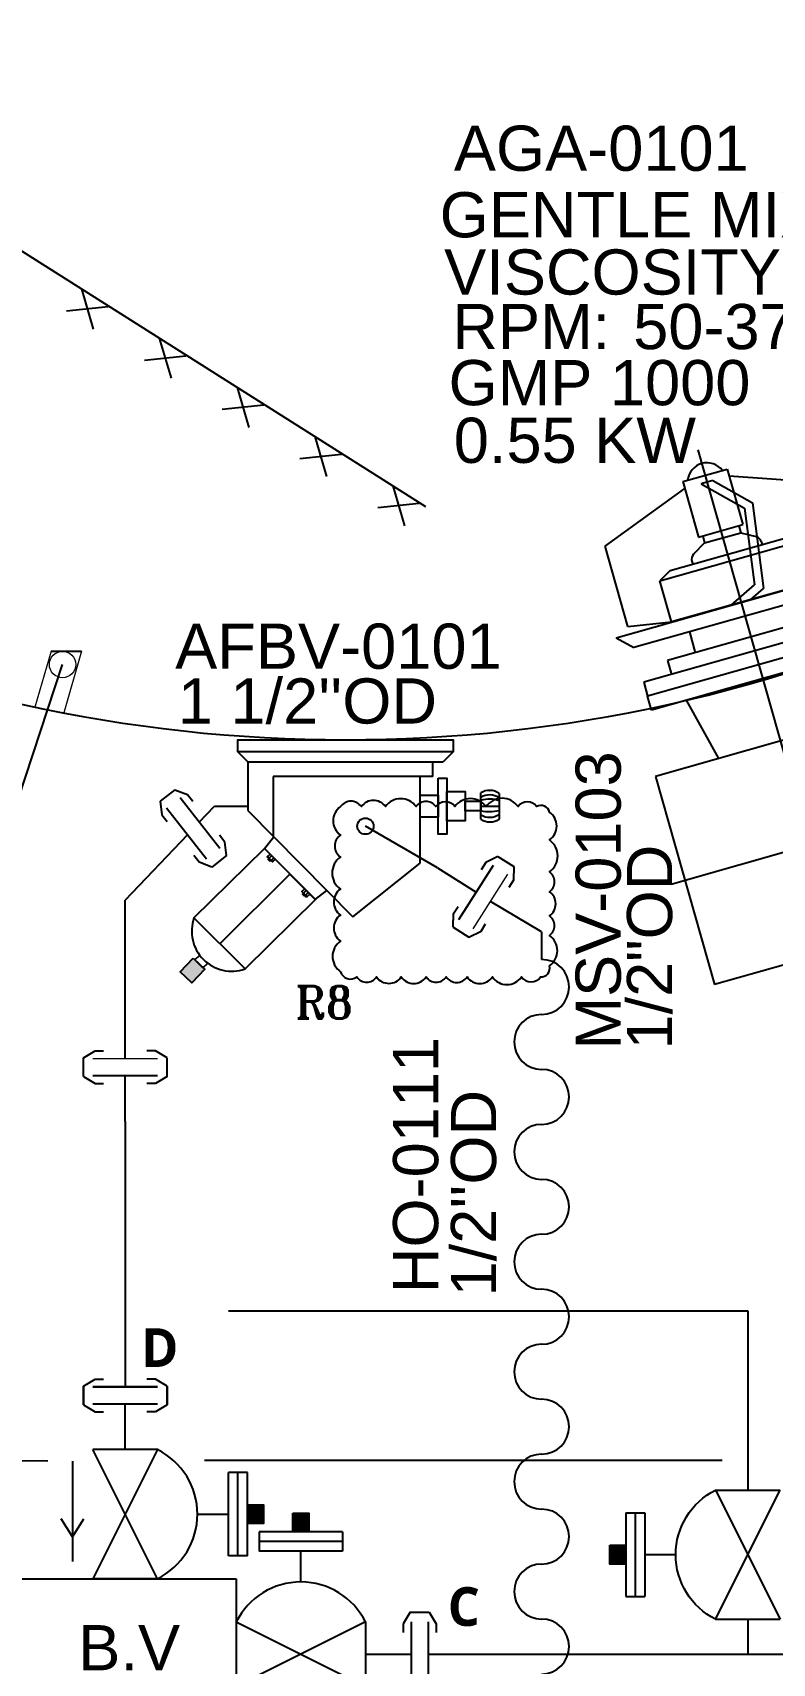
# Model space of a CAD drawing. Header units: millimetres. Extents: x -6754 to 5895, y -4820 to 1016.
# Drawn here: x -3440.3 to -3383, y -1873.5 to -1747.2 of the extents above; entities that cross this region are included whole.
import ezdxf

# ---------------------------------------------------------------- set-up
doc = ezdxf.new("R2010")
doc.units = ezdxf.units.MM
doc.layers.get('0').update_dxf_attribs({"linetype": 'CONTINUOUS'})
for name, color, linetype in [('can_move', 7, 'CONTINUOUS'), ('P---AGITD------', 7, 'CONTINUOUS'), ('P---AGITD-TEXT-18-25', 3, 'CONTINUOUS'), ('P---AGITD-TEXT-25-35', 2, 'CONTINUOUS'), ('P---PHOSD-TEXT-25-35', 2, 'CONTINUOUS'), ('P---PLINB-CHWS01', 7, 'CONTINUOUS'), ('P---PLINB-CIPS038', 7, 'CONTINUOUS'), ('P---PLINB-CIPS040', 7, 'CONTINUOUS'), ('P---PLINB-DRH024', 7, 'CONTINUOUS'), ('P---PLINB-P234', 7, 'CONTINUOUS'), ('P---PLINB-PRO009', 7, 'CONTINUOUS'), ('P---PVL3D-TEXT-25-35', 2, 'CONTINUOUS'), ('P---PVL4D-TEXT-25-35', 2, 'CONTINUOUS'), ('P---PVLSD-TEXT-25-35', 2, 'CONTINUOUS'), ('P---TANKB-V01', 7, 'CONTINUOUS'), ('VALVE', 6, 'CONTINUOUS'), ('VESSEL', 7, 'CONTINUOUS')]:
    doc.layers.add(name, color=color, linetype=linetype)
doc.styles.add('ROMANS', font='romans.shx')
doc.styles.add('ROMANT', font='romant.shx')
doc.styles.get("Standard").update_dxf_attribs({"font": 'arial.ttf'})

# ---------------------------------------------------------------- blocks, each defined once
blk = doc.blocks.new('A$C01EA5890')
for p, q in [((9.622915773883506, 59.03068301198937), (28.98321129973192, 3.200333568016958)), ((8.176645168810865, 55.40196357110608), (13.00521593153462, 57.07636750847632)), ((13.00521593153462, 57.07636750847541), (15.09822085324413, 51.04065405507436)), ((24.1428494588763, 56.1557991381851), (13.26684154674695, 56.32190332680102)), ((24.1428494588763, 56.1557991381851), (27.17331628655666, 47.41667520580359)), ((-4.354733391664922e-06, 47.7837794513307), (8.438270784026827, 54.64749938942987)), ((8.176645168810865, 55.40196357110608), (10.26965009052583, 49.36625011770275)), ((11.49274025221894, 55.7066980540958), (10.21237207855665, 55.26270466213555)), ((10.21237207855665, 55.26270466213555), (15.16045544438384, 52.86271371624844)), ((11.49274025221894, 55.7066980540958), (16.0122137864746, 53.51459764663332)), ((15.16045544438384, 52.86271371624844), (16.75728984445595, 44.43707295911054)), ((16.0122137864746, 53.51459764663332), (17.79486569512119, 44.10849731675489)), ((10.26965009052583, 49.36625011770275), (15.09822085324413, 51.04065405507436)), ((14.64554234424213, 50.88367868594514), (14.90716795945809, 50.12921450427075)), ((6.286689587270303, 44.27838715309736), (21.37597322077454, 49.51089945737976)), ((7.331834267208251, 45.48600019288597), (19.80757731039739, 49.81221478093903)), ((10.98395421474561, 48.76876130515575), (9.837466546367068, 47.44405144931989)), ((10.72232859953147, 49.52322548683196), (10.98395421474561, 48.76876130515575)), ((10.98395421474561, 48.76876130515575), (14.90716795945809, 50.12921450427075)), ((14.90716795945809, 50.12921450427075), (16.62764418144434, 49.79868198624672)), ((17.2314507013416, 49.27610964627729), (17.34202669718252, 48.9572355629839)), ((19.80757731039739, 49.81221478093903), (21.37597322076726, 49.51089945737749)), ((22.92332112534496, 45.04872716727505), (21.37597322077454, 49.51089945737976)), ((3.030462472946965, 39.044655518951), (-4.354733391664922e-06, 47.7837794513307)), ((1.798324038434657, 37.72320994127722), (28.95903457874738, 47.14173208898683)), ((27.17331628655666, 47.41667520580359), (22.92332112534132, 45.04872716727232)), ((28.95903457874738, 47.14173208898683), (27.97335744582961, 45.1095524952093)), ((70.16732328339822, 45.54199756527896), (76.20303673680246, 47.63500248699256)), ((78.92522023297538, 44.65952313555521), (88.66931372110787, 48.03848335057302)), ((94.71947338839918, 30.59130502802152), (88.66931372110787, 48.03848335057302)), ((7.331834267208251, 45.48600019288597), (6.286689587270303, 44.27838715309736)), ((9.686808884580387, 46.65985349413631), (9.797384880432219, 46.34097941084201)), ((78.64399321633573, 21.0973580789987), (70.16732328339822, 45.54199756527805)), ((85.66538380266138, 25.22254259449028), (78.23521633058044, 46.64932535406933)), ((27.97335744581142, 45.10955249520293), (3.830503632214459, 36.73753280835399)), ((7.834037491844356, 39.81621486299173), (6.286689587270303, 44.27838715309736)), ((22.92332112534496, 45.04872716727505), (7.834037491840718, 39.81621486299082)), ((14.30755070392115, 42.06103564818432), (16.75728984445595, 44.43707295911054)), ((16.44980791325906, 42.80390638208064), (17.79486569512119, 44.10849731675489)), ((46.47714797879235, 37.32695324755332), (68.65839492005034, 45.01874633484931)), ((47.00039920922245, 35.81802488420271), (69.18164615047681, 43.50981797149871)), ((68.65839492005034, 45.01874633484931), (77.1350648529824, 20.57410684856995)), ((25.74037756476901, 41.79965748932636), (7.633237204559919, 35.52064272418647)), ((21.93764399242355, 43.01654757349479), (22.72252083806779, 40.75315502846979)), ((25.74037756476537, 41.79965748932545), (26.26362879519547, 40.29072912597485)), ((47.52365043964892, 34.30909652085211), (69.70489738090328, 42.0008896081481)), ((3.030462472943327, 39.044655518951), (7.834037491844356, 39.81621486299173)), ((29.28148552188941, 41.3372315868296), (5.138631708285175, 32.96521189997884)), ((29.80473675232133, 39.828303223479), (5.66188293871528, 31.45628353662642)), ((29.28148552189487, 41.33723158683142), (29.80473675232497, 39.82830322348082)), ((30.32798798275144, 38.3193748601293), (29.80473675232497, 39.82830322348082)), ((48.04690167007902, 32.80016815750196), (70.22814861133338, 40.49196124479704)), ((30.32798798275144, 38.31937486012839), (6.185134169147204, 29.94735517327581)), ((9.86621708562052, 38.8305377300685), (10.65109393126659, 36.5671451850435)), ((40.42806062371164, 38.44102551599917), (38.61734658769092, 37.81312403948459)), ((40.42806062371164, 38.44102551599917), (50.89308523228101, 8.262458248986604)), ((42.46511391427703, 39.1474146770629), (40.95618555092733, 38.62416344663416)), ((40.95618555092733, 38.62416344663416), (51.4212101594967, 8.445596179622044)), ((42.46511391427703, 39.1474146770629), (52.93013852284457, 8.96884741005033)), ((48.57015290050549, 31.29123979415135), (70.75139984175985, 38.98303288144643)), ((1.798324038434657, 37.72320994127722), (3.830503632214459, 36.73753280835399)), ((26.55566707437902, 37.01124678406177), (27.34266158327955, 29.67745985615466)), ((38.61734658769092, 37.81312403948368), (49.08237119625846, 7.634556772472934)), ((41.02979953870636, 36.70575789814575), (39.21908550268563, 36.07785642163117)), ((40.36294684082895, 35.46028758034254), (44.88973193087804, 37.03004127162785)), ((41.5579244659184, 36.88889582878164), (43.06685282927174, 37.41214705920947)), ((46.47714797879235, 37.32695324755332), (54.95381791173349, 12.88231376127305)), ((49.0934041309356, 29.78231143080075), (71.27465107218995, 37.47410451809583)), ((7.633237204559919, 35.52064272418647), (8.156488434991843, 34.01171436083587)), ((35.23804934388863, 29.03459172877956), (39.57971619211276, 35.03788586002383)), ((42.09821445863963, 36.06202649534998), (38.77857205926557, 34.91087378840712)), ((41.65770101521957, 34.89504386212502), (39.84698697919885, 34.26714238561044)), ((40.15298440180959, 21.44187489141495), (81.95030006662091, 35.93593397427912)), ((42.18582594243526, 35.07818179276092), (43.69475430578495, 35.60143302318966)), ((45.49147084586912, 35.29477365377443), (52.92163831795369, 13.86799089419537)), ((49.61665536136206, 28.27338306744969), (71.79790230261642, 35.96517615474568)), ((50.13990659178853, 26.76445470409908), (72.32115353304653, 34.45624779139507)), ((5.138631708285175, 32.96521189997884), (5.66188293871528, 31.45628353662732)), ((42.25943993025612, 33.15977624425796), (42.78756485742633, 33.34291417490749)), ((42.25943993025612, 33.15977624425796), (49.06170592582384, 13.54370752069917)), ((44.55811883599381, 33.11170122366048), (46.06704719934351, 33.63495245408922)), ((6.185134169141747, 29.94735517327672), (5.66188293871528, 31.45628353662823)), ((34.19154688302842, 32.05244845548123), (7.030836342722978, 22.63392630777162)), ((9.95745507751053, 31.25548324934562), (13.87972164247003, 25.00891490709546)), ((34.19154688302842, 32.05244845548123), (42.04031533945636, 9.418523005221687)), ((51.29105929873549, 23.44481230472775), (73.47230623998621, 31.13660539202465)), ((51.81431052916196, 21.93588394137669), (73.99555747041632, 29.62767702867495)), ((84.9753799002678, 27.2123448130035), (94.71947338840009, 30.59130502802184)), ((52.33756175959206, 20.42695557802699), (74.51880870084642, 28.11874866532389)), ((52.86081299001853, 18.91802721467639), (75.04205993127289, 26.60982030197329)), ((47.16950129134966, 23.87499311292186), (9.446292207581791, 10.79371235221333)), ((39.65589573289981, 22.87535683659735), (45.16348425913384, 24.78522382766141)), ((53.384064220445, 17.40909885132533), (75.56531116169936, 25.10089193862268)), ((53.9073154508751, 15.90017048797472), (76.08856239212946, 23.59196357527162)), ((7.030836342722978, 22.63392630777162), (14.87960479914182, 8.575120773457456e-07)), ((39.65589573289981, 22.87535683659735), (40.65007307071392, 20.00839294623256)), ((40.65007307071392, 20.00839294623256), (46.15766159694795, 21.91825993729526)), ((54.43056668130157, 14.39124212462411), (76.61181362255593, 22.08303521192101)), ((78.64399321633937, 21.0973580789987), (84.67970666973815, 23.19036300071139)), ((54.95381791173349, 12.88231376127305), (77.1350648529824, 20.57410684856995)), ((71.70292274492567, 18.69040241904031), (74.16220352793971, 11.59843911127837)), ((50.83713360113143, 15.0045608634523), (52.3460619644793, 15.52781209388104)), ((60.38596001977385, 14.7660181908318), (62.84524080278607, 7.674054883068038)), ((49.06170592582384, 13.54370752069917), (49.58983085299406, 13.72684545134962)), ((40.99381287859978, 12.4363797319229), (48.12000159183663, 10.40979495193324)), ((50.73185976070636, 11.16470850006499), (47.41221736133593, 10.01355579312121)), ((49.66344484077308, 11.80843990286075), (47.85273080475054, 11.18053842634617)), ((48.99659214289386, 10.56296958505709), (53.52337723294477, 12.13272327634195)), ((50.19156976798513, 11.99157783349619), (51.70049813133664, 12.51482906392448)), ((62.84524080278607, 7.674054883068038), (74.16220352793971, 11.59843911127837)), ((42.04031533945636, 9.418523005221687), (14.87960479914182, 8.575120773457456e-07)), ((50.2913463172863, 9.997725866840938), (48.48063228126375, 9.369824390324538)), ((50.81947124450562, 10.18086379747547), (52.3283996078535, 10.70411502790375)), ((50.89308523228101, 8.262458248986604), (49.08237119625846, 7.634556772472934)), ((51.4212101594967, 8.445596179622044), (52.93013852284457, 8.96884741005033))]:
    blk.add_line(p, q)
for centre, radius, start, end in [((10.84947821697278, 55.49357740731284), 2.14666009980508, 40.69361208343683, 177.5564206133088), ((16.47698651966311, 49.01448403106315), 0.7985387679801061, 19.12501634842993, 79.1250163481288), ((10.44127306625887, 46.92147910935046), 0.7985387679801061, 139.1250163485554, 199.12501634843), ((56.54743155008691, 44.11526009980571), 4.391963223898103, 333.9640190957006, 244.2860136011377), ((56.54743155008691, 44.11526009980571), 3.59342445591663, 319.051451214935, 259.1985814819849), ((76.72628796723257, 46.1260741236415), 1.597077535960212, 19.12501634842993, 109.1250163481823), ((69.18164615047681, 43.50981797149871), 1.597077535960212, 19.12501634840224, 109.1250163481823), ((47.00039920922245, 35.81802488420271), 1.597077535960212, 109.1250163481823, 199.12501634843), ((84.15645543931169, 24.69929136406199), 1.597077535960212, 289.1250163481823, 19.12501634840224), ((76.61181362255593, 22.08303521192101), 1.597077535960212, 289.1250163481823, 19.12501634840224), ((54.43056668130157, 14.39124212462411), 1.597077535960212, 199.12501634843, 289.1250163481823)]:
    blk.add_arc(centre, radius, start, end)
blk = doc.blocks.new('phi_15862426439')
at = {"color": 0, "linetype": 'ByBlock', "xscale": 0.8324213095647792, "yscale": 0.8324213095647792, "zscale": 0.8324213095647792}
blk.add_blockref('A$C01EA5890', (-13.89045405559619, -32.18153277983663), dxfattribs=at)
at = {"flags": 1}
blk.add_attdef('PHI_CONNECTIONPOINT', (0, 0), '', height=0.1, rotation=180, dxfattribs=at)
blk.add_attdef('PHI_INSERTPOINT', (1.989519660128281e-12, 0), '', height=0.1, dxfattribs=at)
for tag, p in [('TAG_PRJ', (5.929753253042861, -33.83395619252792)), ('CODE', (8.253975352806435, -37.32969031159178))]:
    blk.add_attdef(tag, p, '', height=2.5)
blk = doc.blocks.new('rgyjryjyfrjfhjgfgj')
at = {"color": 0, "linetype": 'ByBlock'}
for p, q in [((716.4844576946442, 396.8695095443074), (717.3888636432375, 397.4094111541995)), ((717.3888636432375, 397.4094111541995), (718.0520200954525, 397.4094111541995)), ((722.065445318545, 397.4094111541995), (721.4022888663301, 397.4094111541995)), ((722.9698512671453, 396.8695095443074), (722.065445318545, 397.4094111541995)), ((722.9698512671453, 395.418411294371), (722.9698512671453, 396.8695095443074)), ((716.4844576946442, 395.418411294371), (717.3888636432375, 394.8785096844789)), ((722.9698512671453, 395.418411294371), (722.065445318545, 394.8785096844789)), ((717.3888636432375, 394.8785096844789), (718.0520200954525, 394.8785096844789)), ((722.065445318545, 394.8785096844789), (721.4022888663301, 394.8785096844789))]:
    blk.add_line(p, q, dxfattribs=at)
at = {"color": 6, "linetype": 'ByBlock'}
blk.add_line((719.7271544808916, 391.9492555990804), (719.7271544808916, 395.484370305732), dxfattribs=at)
at = {"color": 1, "linetype": 'ByBlock', "lineweight": 15}
blk.add_lwpolyline([(717.227154480893, 396.8035505329464), (722.227154480893, 396.8035505329464)], dxfattribs=at)
at = {"color": 6, "linetype": 'ByBlock'}
blk.add_lwpolyline([(717.227154480893, 395.484370305732), (722.227154480893, 395.484370305732)], dxfattribs=at)
blk = doc.blocks.new('phi_158624437617')
at = {"color": 0, "linetype": 'ByBlock'}
blk.add_line((-3.242696786248757, 3.469155695290567), (-3.242696786248757, 4.920253945227046), dxfattribs=at)
blk.add_blockref('rgyjryjyfrjfhjgfgj', (-719.727154480893, -391.9492555990804), dxfattribs=at)
at = {"flags": 1}
for p, rotation in [((0, 4.854294933865958), 90), ((-1.364242052659392e-12, 0), 270)]:
    blk.add_attdef('PHI_CONNECTIONPOINT', p, '', height=0.1, rotation=rotation, dxfattribs=at)
blk = doc.blocks.new('FBVG')
at = {"color": 5}
for p, q in [((8111.314694881439, 10705.06272888184), (8112.087025642395, 10704.30366516113)), ((8112.087025642395, 10704.30366516113), (8127.224599838257, 10704.30366516113)), ((8112.087025642395, 10704.30366516113), (8112.087025642395, 10700.51542663574)), ((8126.413035392761, 10703.14936828613), (8126.413035392761, 10704.30366516113)), ((8126.413035392761, 10703.14936828613), (8114.042050361633, 10703.14936828613)), ((8114.042050361633, 10703.14936828613), (8114.042050361633, 10698.53967285156)), ((8125.42206287384, 10696.45594787598), (8125.42206287384, 10703.14936828613)), ((8106.428763866425, 10702.13098144531), (8105.288843631744, 10701.23306274414)), ((8106.428763866425, 10702.13098144531), (8107.412523269653, 10701.7546081543)), ((8107.412523269653, 10701.7546081543), (8107.822876930237, 10701.23365783691)), ((8105.288843631744, 10701.23306274414), (8105.424356460571, 10700.18852233887)), ((8108.894158363342, 10696.76266479492), (8105.800225257874, 10700.69044494629)), ((8109.930464744568, 10697.5789642334), (8106.836521625519, 10701.50674438477)), ((8108.331288337708, 10699.60911560059), (8109.51215839386, 10700.84977722168)), ((8109.51215839386, 10700.84977722168), (8112.087025642395, 10700.84977722168)), ((8112.087025642395, 10700.51542663574), (8120.215519428253, 10692.30075073242)), ((8105.424356460571, 10700.18852233887), (8105.834710121155, 10699.6675567627)), ((8110.306339263916, 10698.08088684082), (8109.895985603333, 10698.60182189941)), ((8110.441851615906, 10697.03633117676), (8110.306339263916, 10698.08088684082)), ((8113.380686283112, 10697.5884552002), (8114.076846122742, 10698.46075439453)), ((8108.31817150116, 10696.5147857666), (8107.907818317413, 10697.03573608398)), ((8109.301931381226, 10696.13841247559), (8108.31817150116, 10696.5147857666)), ((8110.441851615906, 10697.03633117676), (8109.301931381226, 10696.13841247559)), ((8113.380686283112, 10697.5884552002), (8117.308477401733, 10693.61901855469)), ((8113.718450546265, 10696.81596374512), (8113.938675880432, 10697.02604675293)), ((8113.882833957672, 10696.64834594727), (8114.103059768677, 10696.85841369629)), ((8115.34574508667, 10695.60255432129), (8109.907024383545, 10690.16383361816)), ((8120.215519428253, 10692.30075073242), (8125.42206287384, 10696.45594787598)), ((8116.38726234436, 10694.11885070801), (8116.607487678528, 10694.32893371582)), ((8116.551646232605, 10693.95123291016), (8116.771871566772, 10694.16131591797)), ((8117.308477401733, 10693.61901855469), (8118.203936576843, 10694.33366394043))]:
    blk.add_line(p, q, dxfattribs=at)
at = {"color": 5, "ltscale": 5}
blk.add_line((8127.996930122375, 10705.06272888184), (8127.224599838257, 10704.30366516113), dxfattribs=at)
at = {"color": 5}
for points in [[(8127.996930122375, 10705.06272888184), (8111.314694881439, 10705.06272888184), (8111.314694881439, 10705.99998474121), (8127.996930122375, 10705.99998474121)], [(8107.919926643372, 10692.2091217041), (8113.368691921234, 10697.57960510254), (8117.322797298431, 10693.62550354004), (8111.874032020569, 10688.2550201416)], [(8113.995933532715, 10696.53616333008), (8114.209101200104, 10696.74710083008), (8113.823398590088, 10697.14520263672), (8113.596115112305, 10696.93598937988)], [(8113.790915489197, 10696.59962463379), (8113.85894536972, 10696.66694641113), (8113.733102798462, 10696.80519104004), (8113.650958061218, 10696.73959350586)], [(8116.664745330811, 10693.83906555176), (8116.877913475037, 10694.05000305176), (8116.492210388184, 10694.4481048584), (8116.2649269104, 10694.23887634277)], [(8116.45972776413, 10693.90252685547), (8116.527757644653, 10693.96984863281), (8116.401915073395, 10694.10807800293), (8116.319769859314, 10694.04248046875)], [(8108.616814613342, 10688.33183288574), (8108.956017017365, 10688.66749572754), (8108.342268943787, 10689.30097961426), (8107.980605602264, 10688.9680480957)]]:
    blk.add_lwpolyline(points, close=True, dxfattribs=at)
for centre, radius, start, end in [((8113.737562179565, 10696.95481872559), 0.1135316628158051, 176.0653421114712, 273.707136675216), ((8113.943187713623, 10696.87379455566), 0.2008918519382464, 189.2416495955611, 260.7596829787531), ((8114.011476039886, 10696.66374206543), 0.1012337499464133, 173.3230012796239, 276.6764562829822), ((8116.611999511719, 10694.17668151855), 0.2008918519382464, 189.2416495955611, 260.7596829787531), ((8116.618500232697, 10693.98875427246), 0.1362379953789661, 176.0653421114712, 273.707136675216), ((8116.680288314819, 10693.96662902832), 0.1012337499464133, 173.3230012796239, 276.6764562829822), ((8110.839267253876, 10691.17436218262), 3.097303485663325, 160.4836667298347, 289.5173597388587)]:
    blk.add_arc(centre, radius, start, end, dxfattribs=at)
blk = doc.blocks.new('phi_16760172325')
at = {"color": 5}
blk.add_line((10.4761602439703, -5.13875229896712), (11.88690716674, -5.13875229896712), dxfattribs=at)
for points in [[(7.180707372992401, -2.975239905972103), (7.832748850095413, -2.975239905972103), (7.832748850095413, -7.302264691966229), (7.180707372992401, -7.302264691966229)], [(5.766250399120509, -4.293626425044295), (7.180707372992401, -4.293626425044295), (7.180707372992401, -5.983878172891991), (5.766250399120509, -5.983878172891991)], [(7.832748850095413, -3.998546074808928), (9.265756079375933, -3.998546074808928), (9.265756079375933, -6.278958523131337), (7.832748850095413, -6.278958523131337)], [(9.265756079375933, -4.766394859477941), (10.4761602439703, -4.766394859477941), (10.4761602439703, -5.511109738458345), (9.265756079375933, -5.511109738458345)]]:
    blk.add_lwpolyline(points, close=True, dxfattribs=at)
for points in [[(10.4761602439703, -6.159597414006043), (10.4761602439703, -4.117907183934221)], [(11.1354926322374, -3.920530669401842), (11.1815337054154, -3.920530669401842)], [(11.88690716674, -4.148424251023016), (11.88690716674, -6.159597414006043), (11.88690716674, -6.159597414006043)]]:
    blk.add_lwpolyline(points, dxfattribs=at)
for centre, radius, start, end in [((11.15851316882708, -5.197362055988151), 1.277038893250148, 55.22345967005045, 122.2980993470952), ((11.15851316882708, -5.54535506292018), 1.277038893250148, 55.22345967001525, 122.2980993470952), ((11.14369609129562, -6.474457374983899), 1.886474046649525, 66.79835152096828, 110.7232074954593), ((11.11579303527697, -2.445708266899032), 3.120583579689554, 258.1721300254143, 284.3063109566663), ((11.15851316882708, -4.72968848122207), 1.277038893250148, 237.7019006529048, 304.7765403298619), ((11.18153370535492, -4.996972096866102), 1.359871077743008, 238.7544989202076, 301.2455010797069)]:
    blk.add_arc(centre, radius, start, end, dxfattribs=at)
at = {"color": 0, "linetype": 'ByBlock'}
blk.add_blockref('FBVG', (-8119.655812501907, -10705.99998474121), dxfattribs=at)
for tag, p in [('PRJ_TAG_B', (-18.02310990122351, 6.713709328447294)), ('DNCALC', (-12.99272631433996, 1.254419777666044))]:
    blk.add_attdef(tag, p, '', height=3.5)
at = {"flags": 1}
for tag, p, rotation in [('PHI_CONNECTIONPOINT', (-4.651883500628173e-07, 9.987626981455833e-06, 4.999969482421875), 270), ('PHI_INSERTPOINT', (-4.651883500628173e-07, -5.271162081044167e-06), 270), ('PHI_CONNECTIONPOINT', (-12.30862091806921, -7.273442771162081), 221.0912854168774)]:
    blk.add_attdef(tag, p, '', height=0.1, rotation=rotation, dxfattribs=at)
blk = doc.blocks.new('4way')
at = {"layer": 'VALVE', "color": 5}
for p, q in [((1278.580243183685, 1201.458150038418), (1279.484649132278, 1201.99805164831)), ((1278.580243183685, 1200.007051788481), (1278.580243183685, 1201.458150038418)), ((1279.484649132278, 1201.99805164831), (1280.147805584493, 1201.99805164831)), ((1284.161230807586, 1201.99805164831), (1283.498074355371, 1201.99805164831)), ((1285.065636756186, 1201.458150038418), (1284.161230807586, 1201.99805164831)), ((1285.065636756186, 1200.007051788482), (1285.065636756186, 1201.458150038418)), ((1278.580243183685, 1200.007051788482), (1279.484649132278, 1199.467150178589)), ((1281.822939969932, 1196.537896093191), (1281.822939969932, 1200.073010799843)), ((1285.065636756186, 1200.007051788482), (1284.161230807586, 1199.467150178589)), ((1279.484649132278, 1199.467150178589), (1280.147805584493, 1199.467150178589)), ((1284.161230807586, 1199.467150178589), (1283.498074355371, 1199.467150178589)), ((1284.322922738964, 1196.537896093191), (1279.3229572009, 1196.537896093191)), ((1284.322922738964, 1196.537896093191), (1279.3229572009, 1186.537965017062)), ((1284.322922738964, 1186.537965017062), (1279.3229572009, 1196.537896093191)), ((1289.806360939338, 1188.309644673798), (1289.806360939338, 1194.766216436455)), ((1291.285965631962, 1194.766216436455), (1289.806360939338, 1194.766216436455)), ((1290.54616328565, 1188.309644673798), (1290.54616328565, 1194.766216436455)), ((1291.285965631962, 1188.309644673798), (1291.285965631962, 1194.766216436455)), ((1287.413071384066, 1191.537930555127), (1289.806360939338, 1191.537930555127)), ((1264.994664029774, 1190.160399708057), (1271.451235792431, 1190.160399708057)), ((1264.994664029774, 1190.160399708057), (1264.994664029774, 1188.680795015434)), ((1271.451235792431, 1190.160399708057), (1271.451235792431, 1188.680795015434)), ((1298.65121591009, 1190.160399708057), (1292.194644147433, 1190.160399708057)), ((1292.194644147433, 1190.160399708057), (1292.194644147433, 1188.680795015434)), ((1298.65121591009, 1190.160399708057), (1298.65121591009, 1188.680795015434)), ((1264.994664029774, 1189.420597361746), (1271.451235792431, 1189.420597361746)), ((1264.994664029774, 1188.680795015434), (1271.451235792431, 1188.680795015434)), ((1268.222949911103, 1186.287505460162), (1268.222949911103, 1188.680795015434)), ((1298.65121591009, 1189.420597361746), (1292.194644147433, 1189.420597361746)), ((1298.65121591009, 1188.680795015434), (1292.194644147433, 1188.680795015434)), ((1295.422930028762, 1186.287505460162), (1295.422930028762, 1188.680795015434)), ((1291.285965631962, 1188.309644673798), (1289.806360939338, 1188.309644673798)), ((1273.222915449167, 1174.856783074993), (1273.222915449167, 1186.537965017062)), ((1273.222915449167, 1186.537965017062), (1290.422964490697, 1186.537965017062)), ((1284.322922738964, 1186.537965017062), (1279.3229572009, 1186.537965017062)), ((1290.422964490697, 1186.537965017062), (1290.422964490697, 1174.856783074993)), ((1258.302730427811, 1183.940070832275), (1257.762828817919, 1183.035664883682)), ((1259.753828677748, 1183.940070832275), (1258.302730427811, 1183.940070832275)), ((1259.753828677748, 1183.940070832275), (1260.29373028764, 1183.035664883682)), ((1303.892051262117, 1183.940070832275), (1303.352149652224, 1183.035664883682)), ((1303.892051262116, 1183.940070832275), (1305.343149512053, 1183.940070832275)), ((1305.343149512053, 1183.940070832275), (1305.883051121945, 1183.035664883682)), ((1257.762828817919, 1183.035664883682), (1257.762828817919, 1182.372508431467)), ((1260.29373028764, 1183.035664883682), (1260.29373028764, 1182.372508431467)), ((1263.222984373038, 1183.19735681506), (1263.222984373038, 1178.197391276996)), ((1273.222915449167, 1183.19735681506), (1263.222984373038, 1178.197391276996)), ((1263.222984373038, 1183.19735681506), (1273.222915449167, 1178.197391276996)), ((1273.222915449167, 1183.19735681506), (1273.222915449167, 1178.197391276995)), ((1290.422964490697, 1183.19735681506), (1290.422964490697, 1178.197391276996)), ((1290.422964490697, 1183.19735681506), (1300.422895566826, 1178.197391276996)), ((1300.422895566826, 1183.19735681506), (1290.422964490697, 1178.197391276996)), ((1300.422895566826, 1183.19735681506), (1300.422895566826, 1178.197391276996)), ((1303.352149652224, 1183.035664883682), (1303.352149652224, 1182.372508431467)), ((1305.883051121945, 1183.035664883682), (1305.883051121945, 1182.372508431467)), ((1263.222984373038, 1180.697374046028), (1259.687869666387, 1180.697374046028)), ((1300.422895566826, 1180.697374046028), (1303.958010273478, 1180.697374046028)), ((1257.762828817919, 1178.359083208374), (1257.762828817919, 1179.022239660589)), ((1258.302730427811, 1177.454677259774), (1257.762828817919, 1178.359083208374)), ((1259.753828677748, 1177.454677259774), (1260.29373028764, 1178.359083208374)), ((1260.29373028764, 1178.359083208374), (1260.29373028764, 1179.022239660589)), ((1303.352149652224, 1178.359083208374), (1303.352149652224, 1179.022239660589)), ((1303.892051262117, 1177.454677259774), (1303.352149652224, 1178.359083208374)), ((1305.343149512053, 1177.454677259774), (1305.883051121945, 1178.359083208374)), ((1305.883051121945, 1178.359083208374), (1305.883051121945, 1179.022239660589)), ((1259.753828677748, 1177.454677259774), (1258.302730427811, 1177.454677259774)), ((1303.892051262117, 1177.454677259774), (1305.343149512053, 1177.454677259774)), ((1290.422964490697, 1174.856783074993), (1273.222915449167, 1174.856783074993)), ((1284.322922738964, 1174.856783074993), (1279.3229572009, 1174.856783074993)), ((1284.322922738964, 1164.856851998865), (1279.3229572009, 1174.856783074993)), ((1284.322922738964, 1174.856783074993), (1279.3229572009, 1164.856851998865)), ((1289.806360939338, 1173.085103418258), (1289.806360939338, 1166.6285316556)), ((1291.285965631962, 1173.085103418258), (1289.806360939338, 1173.085103418258)), ((1290.54616328565, 1173.085103418258), (1290.54616328565, 1166.6285316556)), ((1291.285965631962, 1173.085103418258), (1291.285965631962, 1166.6285316556)), ((1287.413071384066, 1169.856817536929), (1289.806360939338, 1169.856817536929)), ((1291.285965631962, 1166.6285316556), (1289.806360939338, 1166.6285316556)), ((1284.322922738964, 1164.856851998865), (1279.3229572009, 1164.856851998865)), ((1281.822939969932, 1164.856851998865), (1281.822939969932, 1161.321737292213)), ((1278.580243183685, 1161.387696303574), (1279.484649132278, 1161.927597913466)), ((1279.484649132278, 1161.927597913466), (1280.147805584493, 1161.927597913466)), ((1284.161230807586, 1161.927597913466), (1283.498074355371, 1161.927597913466)), ((1285.065636756186, 1161.387696303574), (1284.161230807586, 1161.927597913466)), ((1278.580243183685, 1161.387696303574), (1278.580243183685, 1159.936598053638)), ((1285.065636756186, 1161.387696303574), (1285.065636756186, 1159.936598053637)), ((1278.580243183685, 1159.936598053637), (1279.484649132278, 1159.396696443745)), ((1279.484649132278, 1159.396696443745), (1280.147805584493, 1159.396696443745)), ((1284.161230807586, 1159.396696443745), (1283.498074355371, 1159.396696443745)), ((1285.065636756186, 1159.936598053637), (1284.161230807586, 1159.396696443745))]:
    blk.add_line(p, q, dxfattribs=at)
for points in [[(1279.322939969933, 1201.392191027057), (1284.322939969933, 1201.392191027057)], [(1279.322939969933, 1200.073010799843), (1284.322939969933, 1200.073010799843)], [(1258.368689439172, 1183.197374046026), (1258.368689439172, 1178.197374046026)], [(1259.687869666387, 1183.197374046026), (1259.687869666387, 1178.197374046026)], [(1303.958010273478, 1183.197374046026), (1303.958010273478, 1178.197374046026)], [(1305.277190500692, 1183.197374046026), (1305.277190500692, 1178.197374046026)], [(1279.322939969933, 1161.321737292213), (1284.322939969933, 1161.321737292213)], [(1279.322939969933, 1160.002557064999), (1284.322939969933, 1160.002557064999)]]:
    blk.add_lwpolyline(points, dxfattribs=at)
for centre, start, end in [((1281.822939969932, 1191.537930555127), 296.5650511770743, 63.43494882292566), ((1268.222949911103, 1180.697374046028), 26.56505117708017, 153.4349488229198), ((1295.422930028762, 1180.697374046028), 26.56505117707726, 153.4349488229227), ((1281.822939969932, 1169.856817536929), 296.5650511770743, 63.43494882292566)]:
    blk.add_arc(centre, 5.590131414134222, start, end, dxfattribs=at)
blk = doc.blocks.new('phi_16763073450')
at = {"color": 0, "linetype": 'ByBlock'}
blk.add_line((-23.45425053075724, -20.69481698103118), (-26.25082495585502, -20.69481698102754), dxfattribs=at)
blk.add_blockref('4way', (-1281.822939969933, -1201.392191027058), dxfattribs=at)
at = {"flags": 1}
for p in [(0, 0), (0, -41.38963396205872)]:
    blk.add_attdef('PHI_CONNECTIONPOINT', p, '', height=0.1, rotation=270, dxfattribs=at)
for tag, p, height in [('P_NAME', (-12.20425053076087, -21.94481698103118), 3), ('CODE', (-20.27140715587302, -30.5408200074362), 3.5), ('DNCALC', (-23.63719793485961, -34.69541407627548), 3.5)]:
    blk.add_attdef(tag, p, '', height=height)
for tag, p in [('PHI_CONNECTIONPOINT', (-23.45425053076087, -20.69481698103118)), ('PHI_CONNECTIONPOINT', (23.45425053075905, -20.69481698103118)), ('PHI_INSERTPOINT', (23.45425053075905, -20.69481698103118))]:
    blk.add_attdef(tag, p, '', height=0.1, dxfattribs=at)
blk = doc.blocks.new('hhg')
at = {"color": 6}
for centre, start, end in [((385.2190876693395, 231.2605004656664), 0, 180), ((395.8601238703102, 231.2605004656664), 0, 180), ((390.5396057698248, 231.2605004656664), 180, 0), ((401.1806419707955, 231.2605004656664), 180, 0)]:
    blk.add_arc(centre, 2.660259050242662, start, end, dxfattribs=at)
blk = doc.blocks.new('phi_158624461021')
at = {"color": 0, "linetype": 'ByBlock', "xscale": 0.8, "yscale": 0.8, "zscale": 0.8}
blk.add_blockref('hhg', (-306.0470628952776, -185.0084003725332), dxfattribs=at)
for tag, p, height in [('CODE', (2.574203958363, 8.007251313367988), 3.5), ('DN', (4.939795399731452, 3.524878923813162), 3.5), ('DNCALC', (4.939795399731452, 3.524878923813162), 2)]:
    blk.add_attdef(tag, p, '', height=height)
at = {"flags": 1}
blk.add_attdef('PHI_CONNECTIONPOINT', (-1.13686837721616e-13, -1.13686837721616e-13), '', height=0.08000000000000002, rotation=180, dxfattribs=at)
blk.add_attdef('PHI_CONNECTIONPOINT', (17.02565792155292, -1.13686837721616e-13), '', height=0.08000000000000002, dxfattribs=at)
blk = doc.blocks.new('lv')
at = {"color": 0, "linetype": 'ByBlock'}
blk.add_arc((152.6960665610466, 401.6780768725586), 96.24537230006447, 244.8587264681929, 295.1412291786148, dxfattribs=at)
blk = doc.blocks.new('phi_16777579944')
at = {"color": 0, "linetype": 'ByBlock'}
blk.add_blockref('lv', (-152.7457245918195, -305.432695452977), dxfattribs=at)
at = {"flags": 1}
for tag, p, height, rotation in [('PHI_CONNECTIONPOINT', (-0.06257308853787436, 132.1768365740932), 0.07826122565353251, 90), ('PHI_CONNECTIONPOINT', (0, 0), 0.05947263919881395, 270), ('PHI_INSERTPOINT', (0, -4.376943252282217e-12), 0.05947263919881395, 270)]:
    blk.add_attdef(tag, p, '', height=height, rotation=rotation, dxfattribs=at)
for tag, p in [('P_NAME', (-7.905564087017751, 80.81802631510362)), ('USER1', (-8.605012446351793, 76.14263148593545)), ('USER2', (-8.33336126364702, 71.95158551001623)), ('USER3', (-8.366308766071597, 67.9427569329273)), ('CODE', (-6.599373852074677, 63.61492080503285))]:
    blk.add_attdef(tag, p, '', height=3.5)
blk = doc.blocks.new('ADV')
at = {"color": 6}
blk.add_arc((1709.403994477978, 811.9926042832112), 5.590131414134222, 26.56505117707799, 153.434948822922, dxfattribs=at)
at = {"layer": 'VALVE'}
for p, q in [((1706.175708596649, 821.4556299452406), (1712.632280359307, 821.4556299452406)), ((1706.175708596649, 821.4556299452406), (1706.175708596649, 819.9760252526171)), ((1712.632280359307, 821.4556299452406), (1712.632280359307, 819.9760252526171)), ((1706.175708596649, 820.7158275989289), (1712.632280359307, 820.7158275989289)), ((1706.175708596649, 819.9760252526171), (1712.632280359307, 819.9760252526171)), ((1709.403994477978, 817.5827356973455), (1709.403994477978, 819.9760252526171)), ((1704.404028939914, 814.4925870522434), (1704.404028939914, 809.4926215141788)), ((1714.403960016042, 814.4925870522434), (1704.404028939914, 809.4926215141793)), ((1704.404028939914, 814.4925870522434), (1714.403960016042, 809.4926215141788)), ((1714.403960016042, 814.4925870522434), (1714.403960016042, 809.4926215141788))]:
    blk.add_line(p, q, dxfattribs=at)
blk = doc.blocks.new('phi_16777588438')
at = {"color": 0, "linetype": 'ByBlock'}
blk.add_blockref('ADV', (-1709.403994477978, -811.9926042832111), dxfattribs=at)
at = {"flags": 1}
blk.add_attdef('PHI_CONNECTIONPOINT', (-4.999965538064316, 0), '', height=0.1, rotation=180, dxfattribs=at)
for tag, p in [('PHI_INSERTPOINT', (0, 2.273736754432321e-13)), ('PHI_CONNECTIONPOINT', (4.999965538064316, 0))]:
    blk.add_attdef(tag, p, '', height=0.1, dxfattribs=at)
at = {"color": 7}
for tag, p in [('PRJ_TAG_B', (-12.54459218715647, -6.470308005860147)), ('DNCALC', (-8.39132390336863, -11.87507323097032))]:
    blk.add_attdef(tag, p, '', height=3.5, dxfattribs=at)

msp = doc.modelspace()

# ---------------------------------------------------------------- hatches: boundary and pattern name
h = msp.add_hatch(color=1)
h.dxf.hatch_style = 1
h.paths.add_polyline_path([(-3427.946907592422, -1820.78853970355), (-3426.950099581674, -1819.736921467852), (-3427.849366529092, -1818.884524213262), (-3428.846174539839, -1819.936142448959)])
h = msp.add_hatch(color=1)
h.dxf.hatch_style = 1
h.paths.add_polyline_path([(-3422.398463719313, -1862.654478447298), (-3422.398463719313, -1861.205503939605), (-3423.637520668105, -1861.205503939605), (-3423.637520668105, -1862.654478447298)])
h = msp.add_hatch(color=1)
h.dxf.hatch_style = 1
h.paths.add_polyline_path([(-3418.881027796909, -1863.307522040521), (-3418.881027796909, -1861.858547532829), (-3420.120084745701, -1861.858547532829), (-3420.120084745701, -1863.307522040521)])
h = msp.add_hatch(color=1)
h.dxf.hatch_style = 1
h.paths.add_polyline_path([(-3395.593824425335, -1865.791394006243), (-3394.354767476543, -1865.791394006243), (-3394.354767476543, -1864.342419498551), (-3395.593824425335, -1864.342419498551)])

# ---------------------------------------------------------------- linework, layer by layer
for p, q in [((-3467.859066246972, -1747.198968126304), (-3409.842607529485, -1783.908296224959)), ((-3436.485201822821, -1767.050463862665), (-3435.580187824096, -1770.152171199238)), ((-3434.425895085504, -1768.43367419819), (-3437.639494561414, -1768.768960863713)), ((-3430.462409648611, -1770.861324761116), (-3429.557395649887, -1773.963032097689)), ((-3428.403102911294, -1772.244535096641), (-3431.616702387204, -1772.579821762164)), ((-3424.439617474402, -1774.672185659567), (-3423.534603475677, -1777.773892996141)), ((-3422.380310737085, -1776.055395995092), (-3425.593910212994, -1776.390682660615)), ((-3418.416825300192, -1778.483046558018), (-3417.511811301467, -1781.584753894592)), ((-3416.357518562875, -1779.866256893543), (-3419.571118038784, -1780.201543559066)), ((-3412.394033125982, -1782.293907456469), (-3411.489019127257, -1785.395614793043)), ((-3410.334726388665, -1783.677117791994), (-3413.548325864575, -1784.012404457517)), ((-3438.834764753547, -1795.110216362384), (-3436.485474270135, -1795.110216362384)), ((-3444.461538714497, -1815.866173582044), (-3437.956195076228, -1796.131064994168)), ((-3428.286012280134, -1809.316930139458), (-3433.100546330134, -1814.375240821622)), ((-3408.916328524958, -1811.883943402249), (-3414.507154176039, -1808.653633409879)), ((-3433.100546330134, -1826.660663159449), (-3433.100546330134, -1814.375240821622)), ((-3400.860749593096, -1816.847165654482), (-3404.8215537164, -1814.491082520149)), ((-3400.860749593096, -1816.847165654482), (-3400.860749593096, -1818.975372894675))]:
    msp.add_line(p, q)
at = {"color": 6}
msp.add_line((-3433.100546330133, -1831.514958093315), (-3433.100546330134, -1848.540616014868), dxfattribs=at)
at = {"color": 1}
msp.add_lwpolyline([(-3416.438982152318, -1807.139635478053, 0.52056705), (-3416.438982152318, -1809.338962036277, 0.52056705), (-3416.438982152318, -1811.04409219772, 0.52056705), (-3416.438982152318, -1813.521991710441, 0.52056705), (-3416.438982152318, -1815.534504299326, 0.52056705), (-3416.438982152318, -1817.547830715131, 0.52056705), (-3416.438982152318, -1819.920787246601, 0.52056705), (-3415.171475562544, -1820.331920752045, 0.52056705), (-3413.642416855105, -1820.331920752045, 0.52056705), (-3411.730696730183, -1820.331920752045, 0.52056705), (-3409.810797644721, -1820.331920752045, 0.52056705), (-3408.256917216241, -1820.331920752045, 0.52056705), (-3406.628205402526, -1820.331920752045, 0.52056705), (-3404.678683017199, -1820.331920752045, 0.52056705), (-3402.421818895776, -1820.331920752045, 0.52056705), (-3400.946228616939, -1820.331920752045, 0.52056705), (-3400.255836904063, -1819.474576429682, 0.52056705), (-3400.255836904063, -1817.113054166429, 0.52056705), (-3400.255836904063, -1815.596731850277, 0.52056705), (-3400.255836904063, -1813.726964503048, 0.52056705), (-3400.255836904063, -1812.189645452377, 0.52056705), (-3400.255836904063, -1809.71675097521, 0.52056705), (-3400.255836904063, -1807.563853242735, 0.52056705), (-3401.246864152148, -1807.139635478053, 0.52056705), (-3402.680867875406, -1807.139635478053, 0.52056705), (-3405.169021607312, -1807.139635478053, 0.52056705), (-3407.579576942456, -1807.139635478053, 0.52056705), (-3409.053702332838, -1807.139635478053, 0.52056705), (-3410.588661285443, -1807.139635478053, 0.52056705), (-3412.954008535217, -1807.139635478053, 0.52056705), (-3414.820235735347, -1807.139635478053, 0.52056705)], format="xyb", close=True, dxfattribs=at)
for points in [[(-3427.849366529092, -1818.884524213262), (-3426.950099581674, -1819.736921467852), (-3427.946907592422, -1820.78853970355), (-3428.846174539839, -1819.936142448959)], [(-3423.637520668105, -1861.205503939605), (-3422.398463719313, -1861.205503939605), (-3422.398463719313, -1862.654478447298), (-3423.637520668105, -1862.654478447298)], [(-3420.120084745701, -1861.858547532829), (-3418.881027796909, -1861.858547532829), (-3418.881027796909, -1863.307522040521), (-3420.120084745701, -1863.307522040521)], [(-3395.593824425335, -1864.342419498551), (-3394.354767476543, -1864.342419498551), (-3394.354767476543, -1865.791394006243), (-3395.593824425335, -1865.791394006243)]]:
    msp.add_lwpolyline(points, close=True, dxfattribs=at)
at = {"color": 7, "linetype": 'Continuous', "lineweight": 13}
msp.add_circle((-3437.956195076228, -1796.131064994168), 1.020848631784137, dxfattribs=at)
msp.add_circle((-3414.507154176039, -1808.653633409879), 0.6283756526857223)
at = {"layer": 'can_move'}
for p, q in [((-3437.178379880832, -1857.816334264076), (-3437.178379880832, -1865.600687881175)), ((-3437.178379880832, -1863.691312458832), (-3438.059318030548, -1862.296006389086)), ((-3437.178379880832, -1863.691312458832), (-3436.297441731116, -1862.296006389086))]:
    msp.add_line(p, q, dxfattribs=at)
at = {"layer": 'can_move', "color": 6}
for centre, start, end in [((-3400.860749593096, -1821.10358013487), 270, 90), ((-3400.860749593096, -1825.359994615258), 90, 270), ((-3400.860749593096, -1846.642067017199), 270, 90), ((-3400.860749593096, -1850.898481497587), 90, 270), ((-3400.860749593096, -1855.154895977975), 270, 90), ((-3400.860749593096, -1859.411310458364), 90, 270), ((-3400.860749593096, -1863.667724938752), 270, 90), ((-3400.860749593096, -1867.92413941914), 90, 270), ((-3400.860749593096, -1872.180553899528), 270, 90)]:
    msp.add_arc(centre, 2.128207240194115, start, end, dxfattribs=at)
at = {"layer": 'P---PLINB-CIPS038', "color": 62, "linetype": 'Continuous', "ltscale": 0.1}
msp.add_lwpolyline([(-3386.891741814514, -1857.77054770255), (-3426.964226476124, -1857.77054770255)], dxfattribs=at)
at = {"layer": 'P---PLINB-CIPS040', "color": 62, "linetype": 'Continuous', "ltscale": 0.1}
msp.add_lwpolyline([(-3439.107659206697, -1857.816334264076), (-3534.380181457028, -1857.802833432564)], dxfattribs=at)
at = {"layer": 'P---PLINB-P234', "color": 62, "linetype": 'Continuous', "ltscale": 0.1}
for points in [[(-3425.100546330134, -1846.185938092441), (-3384.891741814514, -1846.185938092441)], [(-3384.891741814514, -1846.185938092441), (-3384.891741814514, -1860.066941214333)], [(-3384.891741814514, -1870.066872290461), (-3384.891741814514, -1872.77054770255)]]:
    msp.add_lwpolyline(points, dxfattribs=at)
at = {"layer": 'P---PLINB-PRO009', "color": 4, "linetype": 'Continuous', "ltscale": 0.1}
for points in [[(-3409.646295799374, -1872.770547702551), (-3384.891741814514, -1872.77054770255)], [(-3384.891741814514, -1872.77054770255), (-3325.849005234521, -1872.77054770255)]]:
    msp.add_lwpolyline(points, dxfattribs=at)
at = {"layer": 'VESSEL', "linetype": 'Continuous', "lineweight": 13}
for p, q in [((-3438.834764753547, -1795.110216362384), (-3440.097885614529, -1799.446923533608)), ((-3436.485474270135, -1795.110216362384), (-3437.868393903577, -1799.882282078939))]:
    msp.add_line(p, q, dxfattribs=at)

# ---------------------------------------------------------------- block references
at = {"layer": 'can_move'}
ref = msp.add_blockref('phi_158624461021', (-3400.860749593096, -1844.513859777005), dxfattribs=dict(at, rotation=90))
ref.add_attrib('DN', "1/2''OD", (-3404.38562851691, -1845.070584817653), dxfattribs={"layer": 'P---PHOSD-TEXT-25-35', "color": 7, "height": 3.5, "rotation": 90})
ref.add_attrib('CODE', 'HO-0111', (-3408.868000906464, -1844.810135287152), dxfattribs={"layer": 'P---PHOSD-TEXT-25-35', "color": 7, "height": 3.5, "rotation": 90})
at = {"layer": 'P---AGITD------'}
ref = msp.add_blockref('phi_15862426439', (-3384.6669936453, -1794.002238335824), dxfattribs=dict(at, xscale=0.8400000000000003, yscale=0.8400000000000003, zscale=0.8400000000000003, rotation=356.6953777268177))
ref.add_attrib('CODE', 'AGA-0101', (-3407.656935927353, -1757.900682196213), dxfattribs={"layer": 'P---AGITD-TEXT-18-25', "color": 7, "height": 3.5})
at = {"layer": 'P---PLINB-CHWS01'}
ref = msp.add_blockref('phi_16760172325', (-3416.042630661279, -1801.960678590068), dxfattribs=at)
ref.add_attrib('DNCALC', "1 1/2''OD", (-3429.035356975619, -1800.706258812402), dxfattribs={"layer": 'P---PVL3D-TEXT-25-35', "color": 7, "height": 3.5})
ref.add_attrib('PRJ_TAG_B', 'AFBV-0101', (-3429.233895940413, -1796.463338365803), dxfattribs={"layer": 'P---PVL3D-TEXT-25-35', "color": 7, "height": 3.5})
at = {"layer": 'P---PLINB-CHWS01', "xscale": -1, "rotation": 237.6716324651514}
msp.add_blockref('phi_158624437617', (-3408.916328524956, -1811.883943402248), dxfattribs=at)
at = {"layer": 'P---PLINB-CHWS01', "xscale": -1}
msp.add_blockref('phi_158624437617', (-3433.100546330134, -1831.514958093315), dxfattribs=at)
at = {"layer": 'P---PLINB-CHWS01', "rotation": 180}
msp.add_blockref('phi_158624437617', (-3433.100546330134, -1848.540616014868), dxfattribs=at)
at = {"layer": 'P---PLINB-DRH024'}
ref = msp.add_blockref('phi_16763073450', (-3433.100546330134, -1852.07573072152), dxfattribs=at)
ref.add_attrib('CODE', 'BV-0101', (-3460.470596910836, -1856.748787469486), dxfattribs={"layer": 'P---PVL4D-TEXT-25-35', "color": 7, "height": 3.5})
ref.add_attrib('P_NAME', 'B.V', (-3436.737291431669, -1874.020547702551), dxfattribs={"layer": 'P---PVL4D-TEXT-25-35', "color": 7, "height": 3.5})
at = {"layer": 'P---TANKB-V01', "xscale": 1.200000023521864, "yscale": 1.200000023521864, "zscale": 1.200000023521864}
msp.add_blockref('phi_16777579944', (-3415.983041023183, -1801.96068953349), dxfattribs=at)
at = {"layer": 'P---TANKB-V01', "extrusion": (-4.688644402456635e-32, 1.224646799147353e-16, -1)}
ref = msp.add_blockref('phi_16777588438', (3384.891741814514, -1865.066906752397), dxfattribs=dict(at, rotation=270))
ref.add_attrib('DNCALC', "1''OD", (-3380.054595339047, -1868.998410365489), dxfattribs={"layer": 'P---PVLSD-TEXT-25-35', "color": 7, "height": 3.500000000000001})
ref.add_attrib('PRJ_TAG_B', 'ACIPS-0103', (-3380.187579955833, -1864.680058662503), dxfattribs={"layer": 'P---PVLSD-TEXT-25-35', "color": 7, "height": 3.500000000000001})

# ---------------------------------------------------------------- texts
at = {"char_height": 3.5, "attachment_point": 1, "rotation": 90}
for s, insert in [('MSV-0103', (-3398.234885729974, -1825.951307691258)), ('\\A1;1/2"OD', (-3394.25567173112, -1825.951307691258))]:
    msp.add_mtext_dynamic_manual_height_columns(s, width=4.676039640018644, gutter_width=12.5, heights=[0], dxfattribs=dict(at, insert=insert))
at = {"attachment_point": 1}
for s, width, gutter_width, insert, char_height, style in [('R8', 2.674067253585235, 12.5, (-3419.953419697415, -1821.046449510854), 2.5, 'ROMANT'), ('{\\fSegoe UI Semibold|b0|i0|c0|p34;D}', 64.48560281713412, 0.5, (-3431.875528645158, -1847.538312142332), 3, 'ROMANS'), ('{\\fSegoe UI Semibold|b0|i0|c0|p34;C}', 64.48560281713412, 0.5, (-3408.13512985476, -1867.582900240392), 3, 'ROMANS')]:
    msp.add_mtext_dynamic_manual_height_columns(s, width=width, gutter_width=gutter_width, heights=[0], dxfattribs=dict(at, insert=insert, char_height=char_height, style=style))
at = {"layer": 'P---AGITD-TEXT-25-35', "color": 7}
for s, p in [('GENTLE MIXING', (-3408.75536554684, -1763.054187922698)), ('VISCOSITY : 1 cP', (-3408.410808053912, -1767.487612605295))]:
    msp.add_text(s, height=3.5, dxfattribs=at).set_placement(p)
at = {"layer": 'P---AGITD-TEXT-25-35', "color": 7, "insert": (-3407.772568900171, -1768.212658398239), "char_height": 3.5, "attachment_point": 1}
msp.add_mtext_dynamic_manual_height_columns('RPM:^I50-375', width=59.58478491605911, gutter_width=0.5, heights=[0], dxfattribs=at)
at = {"layer": 'P---AGITD-TEXT-25-35', "color": 7, "char_height": 3.5, "width": 54.4078725263715, "attachment_point": 1}
for s, insert in [('GMP 1000', (-3408.066986437578, -1772.554812519865)), ('0.55 KW', (-3407.662321206099, -1777.019257262392))]:
    msp.add_mtext(s, dxfattribs=dict(at, insert=insert))

doc.saveas('drawing.dxf')
